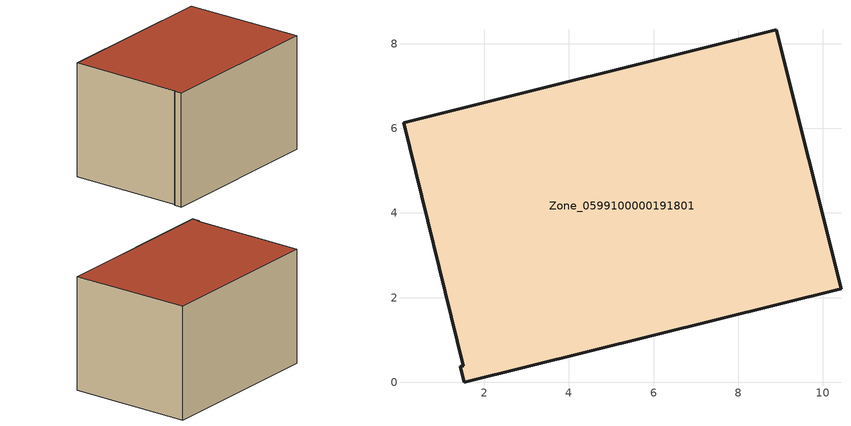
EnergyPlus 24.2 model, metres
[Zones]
Zone_0599100000191801
 floor ground (C_G): 0.09,6.13 8.9,8.33 10.43,2.21 1.53,0 1.44,0.37 1.5,0.39 z0
 wall outside (C_F): 10.43,2.21 8.9,8.33 0.09,6.13 1.5,0.39 1.44,0.37 1.53,0 10.43,2.21 z0:5.86
 roof outside (C_R): 8.9,8.33 0.09,6.13 1.5,0.39 1.44,0.37 1.53,0 10.43,2.21 z5.86
[BUILDING]
Pand.0599100000191801: North Axis=0; Terrain=City; Loads Convergence Tolerance Value=0.04; Temperature Convergence Tolerance Value=0.4; Solar Distribution=FullExterior; Maximum Number of Warmup Days=25; Minimum Number of Warmup Days=1
[Site:Location]
Rotterdam.The.Hague.AP_ZH_NLD Design_Conditions: Latitude=51.96; Longitude=4.45; Time Zone=1; Elevation=-4.5
[SITE:GROUNDTEMPERATURE:BUILDINGSURFACE]
18, 18, 18, 18, 18, 18, 18, 18, 18, 18, 18, 18
[MATERIAL] Thermal Absorptance=0.9; Solar Absorptance=0.7; Visible Absorptance=0.7
Name | Roughness | Thickness | Conductivity | Density | Specific Heat
G.TI.1946-1964 | MediumSmooth | 0.15 | 1 | 540 | 1210
F.TI.1946-1964 | Rough | 0.3 | 0.857143 | 1920 | 840
R.TI.1946-1964 | MediumRough | 0.2 | 0.277778 | 1500 | 1000
[CONSTRUCTION]
C_G: G.TI.1946-1964
C_F: F.TI.1946-1964
C_R: R.TI.1946-1964
[ZONE]
Zone_0599100000191801: Type=1; Multiplier=1; Ceiling Height=Autocalculate; Volume=Autocalculate; Floor Area=autocalculate; Part of Total Floor Area=Yes
[ZONEINFILTRATION:DESIGNFLOWRATE]
Infil_Zone_0599100000191801: Zone or ZoneList or Space or SpaceList=Zone_0599100000191801; Schedule=AlwaysOn; Design Flow Rate Calculation Method=Flow/Area; Flow Rate per Floor Area=0.003; Constant Term Coefficient=1; Temperature Term Coefficient=0; Velocity Term Coefficient=0; Velocity Squared Term Coefficient=0
[HVACTEMPLATE:ZONE:IDEALLOADSAIRSYSTEM]
Zone_0599100000191801: Maximum Heating Supply Air Temperature=50; Minimum Cooling Supply Air Temperature=13; Maximum Heating Supply Air Humidity Ratio=0.0156; Minimum Cooling Supply Air Humidity Ratio=0.0077; Heating Limit=NoLimit; Cooling Limit=NoLimit; Dehumidification Control Type=ConstantSensibleHeatRatio; Cooling Sensible Heat Ratio=0.7; Dehumidification Setpoint=60; Humidification Control Type=None; Humidification Setpoint=30; Outdoor Air Method=None; Outdoor Air Flow Rate per Person=0.00944; Outdoor Air Flow Rate per Zone Floor Area=0; Outdoor Air Flow Rate per Zone=0; Demand Controlled Ventilation Type=None; Outdoor Air Economizer Type=NoEconomizer; Heat Recovery Type=None; Sensible Heat Recovery Effectiveness=0.7; Latent Heat Recovery Effectiveness=0.65
[ZONECONTROL:THERMOSTAT]
ThermostatControl_Zone_0599100000191801: Zone or ZoneList=Zone_0599100000191801; Control Type Schedule=DualSetpointControlType; Control 1=Thermostat_Zone_0599100000191801; Temperature Difference Between Cutout And Setpoint=0
[THERMOSTATSETPOINT:DUALSETPOINT]
Thermostat_Zone_0599100000191801: Heating Setpoint Temperature Schedule=HeatingSetpoint_Zone_0599100000191801; Cooling Setpoint Temperature Schedule=CoolingSetpoint_Zone_0599100000191801
[SCHEDULE:COMPACT]
HeatingSetpoint_Zone_0599100000191801: Through: 12/31, For: AllDays, Until: 24:00, 21
CoolingSetpoint_Zone_0599100000191801: Through: 12/31, For: AllDays, Until: 24:00, 24
DualSetpointControlType: Through: 12/31, For: AllDays, Until: 24:00, 4
AlwaysOn: Through: 12/31, For: AllDays, Until: 24:00, 1
